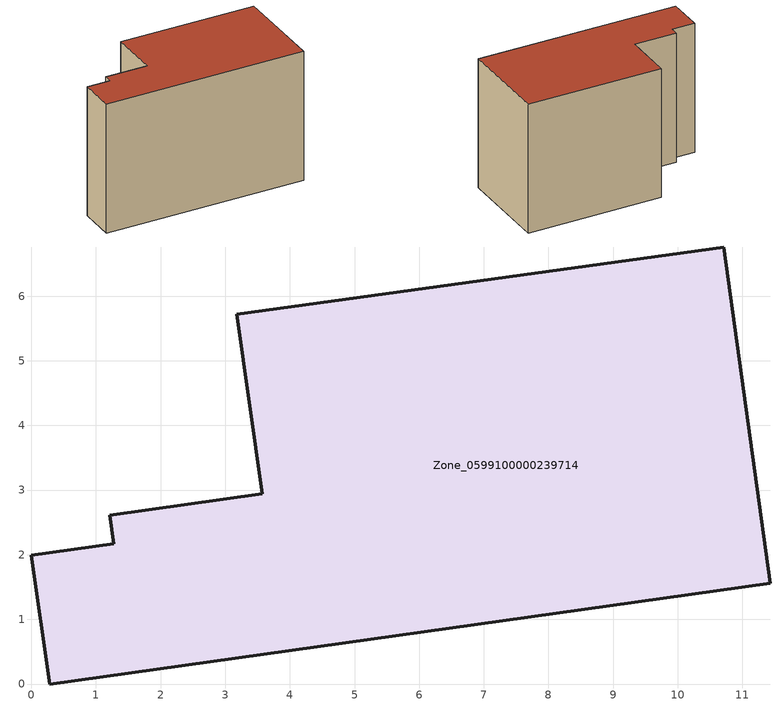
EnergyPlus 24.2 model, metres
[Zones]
Zone_0599100000239714
 floor ground (C_G): 10.71,6.76 11.43,1.56 0.28,0 0,1.99 1.27,2.17 1.21,2.61 3.57,2.94 3.18,5.72 z0
 wall outside (C_F): 3.57,2.94 1.21,2.61 1.27,2.17 0,1.99 0.28,0 11.43,1.56 10.71,6.76 3.18,5.72 3.57,2.94 z0:7.43
 roof outside (C_R): 10.71,6.76 3.18,5.72 3.57,2.94 1.21,2.61 1.27,2.17 0,1.99 0.28,0 11.43,1.56 z7.43
[BUILDING]
Pand.0599100000239714: North Axis=0; Terrain=City; Loads Convergence Tolerance Value=0.04; Temperature Convergence Tolerance Value=0.4; Solar Distribution=FullExterior; Maximum Number of Warmup Days=25; Minimum Number of Warmup Days=1
[Site:Location]
Rotterdam.The.Hague.AP_ZH_NLD Design_Conditions: Latitude=51.96; Longitude=4.45; Time Zone=1; Elevation=-4.5
[SITE:GROUNDTEMPERATURE:BUILDINGSURFACE]
18, 18, 18, 18, 18, 18, 18, 18, 18, 18, 18, 18
[MATERIAL] Thermal Absorptance=0.9; Solar Absorptance=0.7; Visible Absorptance=0.7
Name | Roughness | Thickness | Conductivity | Density | Specific Heat
G.TI.1946 | MediumSmooth | 0.15 | 1 | 540 | 1210
F.TI.1946 | Rough | 0.3 | 0.857143 | 1920 | 840
R.TI.1946 | MediumRough | 0.2 | 0.1 | 1500 | 1000
[CONSTRUCTION]
C_G: G.TI.1946
C_F: F.TI.1946
C_R: R.TI.1946
[ZONE]
Zone_0599100000239714: Type=1; Multiplier=1; Ceiling Height=Autocalculate; Volume=Autocalculate; Floor Area=autocalculate; Part of Total Floor Area=Yes
[ZONEINFILTRATION:DESIGNFLOWRATE]
Infil_Zone_0599100000239714: Zone or ZoneList or Space or SpaceList=Zone_0599100000239714; Schedule=AlwaysOn; Design Flow Rate Calculation Method=Flow/Area; Flow Rate per Floor Area=0.003; Constant Term Coefficient=1; Temperature Term Coefficient=0; Velocity Term Coefficient=0; Velocity Squared Term Coefficient=0
[HVACTEMPLATE:ZONE:IDEALLOADSAIRSYSTEM]
Zone_0599100000239714: Maximum Heating Supply Air Temperature=50; Minimum Cooling Supply Air Temperature=13; Maximum Heating Supply Air Humidity Ratio=0.0156; Minimum Cooling Supply Air Humidity Ratio=0.0077; Heating Limit=NoLimit; Cooling Limit=NoLimit; Dehumidification Control Type=ConstantSensibleHeatRatio; Cooling Sensible Heat Ratio=0.7; Dehumidification Setpoint=60; Humidification Control Type=None; Humidification Setpoint=30; Outdoor Air Method=None; Outdoor Air Flow Rate per Person=0.00944; Outdoor Air Flow Rate per Zone Floor Area=0; Outdoor Air Flow Rate per Zone=0; Demand Controlled Ventilation Type=None; Outdoor Air Economizer Type=NoEconomizer; Heat Recovery Type=None; Sensible Heat Recovery Effectiveness=0.7; Latent Heat Recovery Effectiveness=0.65
[ZONECONTROL:THERMOSTAT]
ThermostatControl_Zone_0599100000239714: Zone or ZoneList=Zone_0599100000239714; Control Type Schedule=DualSetpointControlType; Control 1=Thermostat_Zone_0599100000239714; Temperature Difference Between Cutout And Setpoint=0
[THERMOSTATSETPOINT:DUALSETPOINT]
Thermostat_Zone_0599100000239714: Heating Setpoint Temperature Schedule=HeatingSetpoint_Zone_0599100000239714; Cooling Setpoint Temperature Schedule=CoolingSetpoint_Zone_0599100000239714
[SCHEDULE:COMPACT]
HeatingSetpoint_Zone_0599100000239714: Through: 12/31, For: AllDays, Until: 24:00, 21
CoolingSetpoint_Zone_0599100000239714: Through: 12/31, For: AllDays, Until: 24:00, 24
DualSetpointControlType: Through: 12/31, For: AllDays, Until: 24:00, 4
AlwaysOn: Through: 12/31, For: AllDays, Until: 24:00, 1
